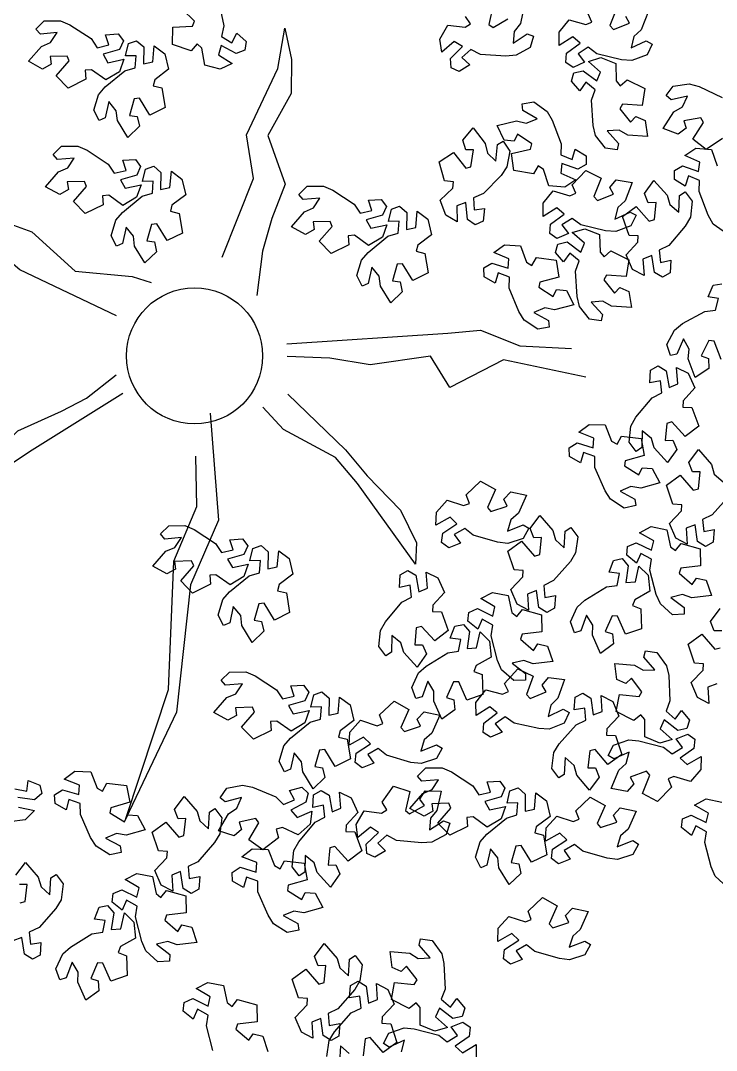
# Model space of a CAD drawing. Header units: centimetres. Extents: x -3096 to 13885, y -3131 to 5891.
# Drawn here: x 9977.8 to 10111.8, y 5111.6 to 5309.9 of the extents above; entities that cross this region are included whole.
import ezdxf

# ---------------------------------------------------------------- set-up
doc = ezdxf.new("R2010")
doc.units = ezdxf.units.CM
doc.layers.add('alberi', color=74, linetype='Continuous')

msp = doc.modelspace()

# ---------------------------------------------------------------- linework, layer by layer
at = {"layer": 'alberi'}
for points in [[(10015.94, 5313.68), (10016.92, 5308.89), (10016.5, 5306.85), (10018.48, 5305.61), (10019.42, 5307.45), (10021.24, 5305.84), (10020.99, 5304.17), (10019.29, 5303.53), (10019.29, 5303.53), (10016.43, 5305.11), (10015.92, 5303.33), (10018.54, 5301.63), (10016.26, 5300.55), (10013.27, 5301.3), (10012.73, 5304.6), (10011.82, 5305.41), (10010.68, 5304.1), (10010.68, 5304.1), (10007.05, 5305.32), (10007.12, 5308.6), (10010.92, 5308.85), (10011.3, 5309.8), (10008.92, 5312.07)], [(10074.83, 5313.04), (10074.02, 5309.32), (10072.86, 5307.81), (10072.67, 5305.54), (10075.34, 5307.34), (10076.55, 5306.89), (10075.91, 5304.73), (10073.19, 5303.21), (10071.24, 5303.02), (10066.37, 5303.39), (10064.51, 5304.35), (10062.78, 5302.79), (10064.29, 5301.39), (10062.24, 5300.07), (10060.71, 5300.77), (10060.56, 5302.58), (10060.56, 5302.58), (10062.86, 5304.9), (10061.29, 5305.87), (10058.93, 5303.83), (10058.52, 5306.31), (10060.07, 5308.99), (10063.39, 5308.6), (10064.41, 5309.25), (10063.46, 5310.71)], [(10068.76, 5312.89), (10067.96, 5309.17), (10068.78, 5308.54), (10071.61, 5310.22)], [(10092.66, 5312.5), (10091.27, 5308.95), (10091.97, 5308.21), (10095.04, 5309.4), (10094.34, 5310.71)], [(10098.67, 5311.68), (10097.28, 5308.13), (10095.88, 5306.82), (10095.34, 5304.62), (10098.26, 5305.97), (10099.38, 5305.33), (10098.41, 5303.3), (10095.48, 5302.23), (10093.52, 5302.36), (10088.77, 5303.5), (10087.09, 5304.75), (10085.14, 5303.48), (10086.4, 5301.86), (10084.17, 5300.89), (10082.77, 5301.82), (10082.91, 5303.63), (10082.91, 5303.63), (10085.55, 5305.55), (10084.15, 5306.77), (10081.5, 5305.13), (10081.5, 5307.65), (10083.45, 5310.03), (10086.66, 5309.12), (10087.78, 5309.6), (10087.07, 5311.19)], [(10112.94, 5287.22), (10109.78, 5285.06), (10107.21, 5287.08), (10109.29, 5290.27), (10108.76, 5291.15), (10105.51, 5290.6), (10105.93, 5289.18), (10104.4, 5288.01), (10101.49, 5289.11), (10103.58, 5292.3), (10105.21, 5293.3), (10106.19, 5295.34), (10103.05, 5294.62), (10102.09, 5295.47), (10103.45, 5297.26), (10106.54, 5297.71), (10108.43, 5297.18), (10112.85, 5295.1)], [(10113.7, 5268.91), (10111.17, 5270.73), (10110.18, 5272.42), (10108.45, 5276.99), (10108.53, 5279.08), (10106.39, 5279.99), (10105.76, 5278.03), (10103.7, 5279.33), (10103.68, 5281.01), (10105.25, 5281.91), (10105.25, 5281.91), (10108.33, 5280.81), (10108.55, 5282.65), (10105.7, 5283.91), (10107.78, 5285.34), (10110.85, 5285.07), (10111.9, 5281.9)], [(10112.71, 5244.64), (10111.34, 5248.19), (10110.32, 5248.27), (10108.86, 5245.32), (10110.26, 5244.83), (10110.31, 5242.91), (10107.71, 5241.2), (10106.35, 5244.75), (10106.5, 5246.66), (10105.42, 5248.65), (10104.16, 5245.69), (10102.91, 5245.4), (10102.25, 5247.56), (10103.7, 5250.32), (10105.23, 5251.55), (10109.51, 5253.91), (10111.59, 5254.12), (10112.18, 5256.37), (10110.15, 5256.72), (10111.15, 5258.94), (10112.81, 5259.19)], [(10114.2, 5218.42), (10110.98, 5214.74), (10109.1, 5213.83), (10109.32, 5211.51), (10111.34, 5211.88), (10111.17, 5209.45), (10109.69, 5208.65), (10108.15, 5209.61), (10108.15, 5209.61), (10107.67, 5212.84), (10105.95, 5212.17), (10106.17, 5209.06), (10103.94, 5210.22), (10102.73, 5213.06), (10105.03, 5215.48), (10105.12, 5216.69), (10103.38, 5216.81), (10103.38, 5216.81), (10102.17, 5220.44), (10104.82, 5222.36), (10107.32, 5219.49), (10108.3, 5219.76), (10108.67, 5223.03), (10107.18, 5223.02), (10106.48, 5224.81), (10108.34, 5227.3), (10110.83, 5224.43), (10111.34, 5222.58), (10113.04, 5221.08)], [(10112.83, 5192.4), (10111.34, 5192.39), (10110.64, 5194.18), (10112.49, 5196.67)], [(10111.83, 5182.21), (10110.11, 5181.54), (10110.33, 5178.43), (10108.1, 5179.59), (10106.89, 5182.43), (10109.19, 5184.85), (10109.28, 5186.06), (10107.54, 5186.18), (10107.54, 5186.18), (10106.33, 5189.81), (10108.98, 5191.73), (10111.48, 5188.86), (10112.46, 5189.13)], [(9976.73, 5161.98), (9979.01, 5161.52), (9979.24, 5163.57), (9981.52, 5162.71), (9981.87, 5161.06), (9980.51, 5159.86), (9980.51, 5159.86), (9977.27, 5160.33)], [(10113.84, 5143.05), (10111.53, 5145.14), (10110.73, 5146.93), (10109.51, 5151.66), (10109.83, 5153.73), (10107.79, 5154.87), (10106.95, 5152.99), (10105.04, 5154.51), (10105.22, 5156.18), (10106.88, 5156.91), (10106.88, 5156.91), (10109.82, 5155.47), (10110.23, 5157.27), (10107.54, 5158.84), (10109.77, 5160.03), (10112.79, 5159.42)], [(9977.42, 5158.48), (9980.47, 5157.81), (9978.72, 5156), (9975.65, 5155.65)], [(9976.87, 5145.33), (9978.73, 5147.82), (9981.22, 5144.95), (9981.74, 5143.11), (9983.43, 5141.6), (9983.6, 5144.82), (9984.68, 5145.51), (9986.03, 5143.71), (9985.62, 5140.62), (9984.59, 5138.94), (9981.38, 5135.26), (9979.49, 5134.36), (9979.71, 5132.04), (9981.73, 5132.4), (9981.56, 5129.97), (9980.08, 5129.17), (9978.54, 5130.13), (9978.54, 5130.13), (9978.07, 5133.36), (9976.34, 5132.69)], [(9977.71, 5140.01), (9978.7, 5140.28), (9979.06, 5143.56), (9977.58, 5143.54)], [(10014.8, 5111.6), (10013.58, 5116.34), (10013.9, 5118.4), (10011.87, 5119.54), (10011.02, 5117.66), (10009.12, 5119.18), (10009.29, 5120.86), (10010.95, 5121.58), (10010.95, 5121.58), (10013.89, 5120.14), (10014.31, 5121.95), (10011.62, 5123.52), (10013.84, 5124.7), (10016.86, 5124.1), (10017.56, 5120.83), (10018.51, 5120.07), (10019.59, 5121.44), (10019.59, 5121.44), (10023.27, 5120.39), (10023.36, 5117.11), (10019.57, 5116.68), (10019.24, 5115.71), (10021.73, 5113.56), (10022.56, 5114.79), (10024.43, 5114.36), (10025.44, 5111.42)], [(10036.79, 5110.42), (10037.22, 5113.51), (10038.25, 5115.18), (10041.48, 5118.85), (10043.36, 5119.75), (10043.15, 5122.07), (10041.13, 5121.71), (10041.31, 5124.14), (10042.79, 5124.94), (10044.33, 5123.97), (10044.33, 5123.97), (10044.79, 5120.74), (10046.52, 5121.4), (10046.3, 5124.52), (10048.53, 5123.34), (10049.74, 5120.5), (10047.43, 5118.09), (10047.33, 5116.88), (10049.07, 5116.76), (10049.07, 5116.76), (10050.27, 5113.12), (10047.62, 5111.21), (10045.13, 5114.09), (10044.14, 5113.82), (10043.76, 5110.55)], [(10051.13, 5111.37), (10051.73, 5113.56), (10048.77, 5112.27), (10047.67, 5112.93), (10048.68, 5114.94), (10051.63, 5115.95), (10053.59, 5115.78), (10058.31, 5114.54), (10059.96, 5113.26), (10061.95, 5114.48), (10060.72, 5116.13), (10062.97, 5117.06), (10064.35, 5116.09), (10064.17, 5114.29), (10064.17, 5114.29), (10061.49, 5112.42), (10062.86, 5111.18), (10065.54, 5112.77), (10065.5, 5110.25)], [(10041.09, 5111.01), (10039.4, 5112.52), (10039.22, 5109.3)]]:
    msp.add_lwpolyline(points, dxfattribs=at)
for points in [[(9982.37, 5309.86), (9985.49, 5309.87), (9987.29, 5309.09), (9991.38, 5306.42), (9992.54, 5304.68), (9994.81, 5305.21), (9994.16, 5307.16), (9996.59, 5307.33), (9997.6, 5305.97), (9996.86, 5304.32), (9996.86, 5304.32), (9993.72, 5303.4), (9994.62, 5301.79), (9997.67, 5302.44), (9996.83, 5300.06), (9994.19, 5298.47), (9991.47, 5300.42), (9990.26, 5300.34), (9990.38, 5298.6), (9990.38, 5298.6), (9986.96, 5296.9), (9984.68, 5299.25), (9987.19, 5302.13), (9986.78, 5303.07), (9983.49, 5302.98), (9983.71, 5301.51), (9982.03, 5300.56), (9979.3, 5302.06), (9981.81, 5304.93), (9983.56, 5305.69), (9984.82, 5307.58), (9981.61, 5307.29), (9980.77, 5308.27)], [(9991.9, 5292.64), (9992.82, 5295.63), (9994.1, 5297.11), (9997.87, 5300.22), (9999.88, 5300.8), (10000.05, 5303.13), (9997.99, 5303.1), (9998.56, 5305.46), (10000.15, 5306.02), (10001.51, 5304.82), (10001.51, 5304.82), (10001.45, 5301.55), (10003.26, 5301.93), (10003.55, 5305.04), (10005.56, 5303.52), (10006.29, 5300.53), (10003.63, 5298.51), (10003.34, 5297.33), (10005.03, 5296.93), (10005.03, 5296.93), (10005.64, 5293.15), (10002.71, 5291.69), (10000.72, 5294.93), (9999.7, 5294.82), (9998.8, 5291.65), (10000.27, 5291.43), (10000.67, 5289.55), (9998.43, 5287.39), (9996.44, 5290.63), (9996.24, 5292.54), (9994.81, 5294.3), (9994.12, 5291.15), (9992.94, 5290.64)], [(10090.41, 5285.32), (10088.52, 5287.8), (10088.06, 5289.71), (10087.73, 5294.58), (10088.42, 5296.56), (10086.63, 5298.05), (10085.46, 5296.36), (10083.87, 5298.2), (10084.34, 5299.81), (10086.11, 5300.22), (10086.11, 5300.22), (10088.73, 5298.27), (10089.47, 5299.96), (10087.12, 5302), (10089.52, 5302.76), (10092.38, 5301.61), (10092.47, 5298.27), (10093.26, 5297.35), (10094.57, 5298.5), (10094.57, 5298.5), (10098, 5296.79), (10097.48, 5293.56), (10093.68, 5293.82), (10093.18, 5292.93), (10095.24, 5290.36), (10096.27, 5291.42), (10098.04, 5290.65), (10098.49, 5287.57), (10094.69, 5287.84), (10093.03, 5288.78), (10090.76, 5288.65), (10092.92, 5286.26), (10092.64, 5285)], [(10076.63, 5294.23), (10079.16, 5292.42), (10080.16, 5290.73), (10081.91, 5286.17), (10081.83, 5284.08), (10083.98, 5283.18), (10084.6, 5285.14), (10086.67, 5283.85), (10086.69, 5282.17), (10085.12, 5281.26), (10085.12, 5281.26), (10082.04, 5282.35), (10081.83, 5280.51), (10084.68, 5279.26), (10082.6, 5277.83), (10079.53, 5278.08), (10078.47, 5281.25), (10077.44, 5281.9), (10076.53, 5280.42), (10076.53, 5280.42), (10072.75, 5281.04), (10072.29, 5284.29), (10076, 5285.15), (10076.22, 5286.15), (10073.5, 5288), (10072.82, 5286.69), (10070.9, 5286.9), (10069.57, 5289.71), (10073.28, 5290.57), (10075.15, 5290.16), (10077.27, 5290.95), (10074.51, 5292.6), (10074.4, 5293.89)], [(10072, 5284.78), (10071.43, 5281.71), (10070.33, 5280.09), (10066.93, 5276.58), (10065, 5275.77), (10065.1, 5273.44), (10067.14, 5273.7), (10066.85, 5271.28), (10065.33, 5270.55), (10063.84, 5271.59), (10063.84, 5271.59), (10063.53, 5274.85), (10061.77, 5274.26), (10061.84, 5271.14), (10059.67, 5272.42), (10058.6, 5275.31), (10061.02, 5277.61), (10061.17, 5278.82), (10059.44, 5279.02), (10059.44, 5279.02), (10058.41, 5282.71), (10061.15, 5284.5), (10063.5, 5281.5), (10064.5, 5281.72), (10065.03, 5284.98), (10063.55, 5285.03), (10062.93, 5286.86), (10064.92, 5289.25), (10067.26, 5286.26), (10067.68, 5284.39), (10069.3, 5282.8), (10069.63, 5286.01), (10070.74, 5286.65)], [(9985.69, 5285.7), (9988.81, 5285.71), (9990.6, 5284.93), (9994.69, 5282.26), (9995.85, 5280.52), (9998.12, 5281.05), (9997.48, 5283), (9999.91, 5283.17), (10000.91, 5281.82), (10000.17, 5280.16), (10000.17, 5280.16), (9997.03, 5279.24), (9997.94, 5277.63), (10000.99, 5278.28), (10000.14, 5275.9), (9997.5, 5274.31), (9994.78, 5276.26), (9993.57, 5276.18), (9993.7, 5274.44), (9993.7, 5274.44), (9990.27, 5272.74), (9988, 5275.09), (9990.5, 5277.97), (9990.09, 5278.91), (9986.8, 5278.82), (9987.02, 5277.35), (9985.35, 5276.4), (9982.62, 5277.9), (9985.12, 5280.77), (9986.88, 5281.53), (9988.14, 5283.42), (9984.93, 5283.13), (9984.09, 5284.11)], [(9995.22, 5268.48), (9996.13, 5271.47), (9997.41, 5272.95), (10001.19, 5276.06), (10003.19, 5276.64), (10003.36, 5278.97), (10001.3, 5278.94), (10001.87, 5281.3), (10003.46, 5281.86), (10004.82, 5280.66), (10004.82, 5280.66), (10004.76, 5277.39), (10006.57, 5277.77), (10006.86, 5280.88), (10008.88, 5279.36), (10009.61, 5276.37), (10006.94, 5274.35), (10006.66, 5273.17), (10008.35, 5272.77), (10008.35, 5272.77), (10008.95, 5268.99), (10006.03, 5267.53), (10004.03, 5270.77), (10003.01, 5270.66), (10002.12, 5267.49), (10003.58, 5267.27), (10003.99, 5265.39), (10001.75, 5263.23), (9999.76, 5266.47), (9999.55, 5268.38), (9998.12, 5270.14), (9997.44, 5266.99), (9996.25, 5266.48)], [(10095.31, 5270.36), (10092.38, 5269.29), (10090.43, 5269.43), (10085.68, 5270.57), (10084, 5271.81), (10082.04, 5270.55), (10083.31, 5268.92), (10081.07, 5267.95), (10079.67, 5268.89), (10079.81, 5270.7), (10079.81, 5270.7), (10082.46, 5272.62), (10081.06, 5273.83), (10078.41, 5272.19), (10078.4, 5274.71), (10080.35, 5277.1), (10083.57, 5276.18), (10084.68, 5276.67), (10083.98, 5278.26), (10083.98, 5278.26), (10086.63, 5281.02), (10089.56, 5279.56), (10088.18, 5276.02), (10088.88, 5275.27), (10091.95, 5276.47), (10091.25, 5277.77), (10092.5, 5279.23), (10095.57, 5278.74), (10094.18, 5275.2), (10092.79, 5273.89), (10092.24, 5271.69), (10095.17, 5273.03), (10096.29, 5272.4)], [(10107.11, 5275.13), (10106.75, 5272.03), (10105.75, 5270.34), (10102.6, 5266.61), (10100.73, 5265.67), (10100.99, 5263.35), (10103.01, 5263.75), (10102.87, 5261.32), (10101.41, 5260.49), (10099.85, 5261.42), (10099.85, 5261.42), (10099.32, 5264.65), (10097.61, 5263.95), (10097.89, 5260.84), (10095.64, 5261.97), (10094.37, 5264.78), (10096.63, 5267.24), (10096.7, 5268.46), (10094.97, 5268.54), (10094.97, 5268.54), (10093.69, 5272.15), (10096.3, 5274.12), (10098.85, 5271.29), (10099.83, 5271.58), (10100.14, 5274.86), (10098.66, 5274.82), (10097.92, 5276.59), (10099.73, 5279.12), (10102.28, 5276.29), (10102.82, 5274.46), (10104.54, 5272.98), (10104.65, 5276.2), (10105.73, 5276.91)], [(10033, 5278), (10036.12, 5278.02), (10037.92, 5277.24), (10042.01, 5274.56), (10043.17, 5272.82), (10045.44, 5273.35), (10044.79, 5275.31), (10047.22, 5275.47), (10048.23, 5274.12), (10047.49, 5272.46), (10047.49, 5272.46), (10044.35, 5271.54), (10045.25, 5269.93), (10048.3, 5270.58), (10047.46, 5268.21), (10044.82, 5266.62), (10042.1, 5268.56), (10040.89, 5268.48), (10041.01, 5266.75), (10041.01, 5266.75), (10037.59, 5265.04), (10035.32, 5267.4), (10037.82, 5270.27), (10037.41, 5271.21), (10034.12, 5271.12), (10034.34, 5269.65), (10032.66, 5268.71), (10029.94, 5270.2), (10032.44, 5273.07), (10034.19, 5273.83), (10035.45, 5275.72), (10032.24, 5275.44), (10031.4, 5276.42)], [(10042.53, 5260.79), (10043.45, 5263.77), (10044.73, 5265.25), (10048.5, 5268.36), (10050.51, 5268.95), (10050.68, 5271.27), (10048.62, 5271.24), (10049.19, 5273.61), (10050.78, 5274.16), (10052.14, 5272.96), (10052.14, 5272.96), (10052.08, 5269.69), (10053.89, 5270.08), (10054.18, 5273.18), (10056.19, 5271.67), (10056.92, 5268.67), (10054.26, 5266.66), (10053.97, 5265.48), (10055.66, 5265.08), (10055.66, 5265.08), (10056.27, 5261.3), (10053.34, 5259.83), (10051.35, 5263.08), (10050.33, 5262.97), (10049.43, 5259.8), (10050.9, 5259.57), (10051.3, 5257.69), (10049.06, 5255.53), (10047.07, 5258.78), (10046.87, 5260.68), (10045.44, 5262.45), (10044.75, 5259.3), (10043.57, 5258.79)], [(10087.32, 5252.39), (10085.43, 5254.86), (10084.97, 5256.77), (10084.64, 5261.65), (10085.33, 5263.62), (10083.54, 5265.11), (10082.36, 5263.42), (10080.77, 5265.26), (10081.25, 5266.87), (10083.01, 5267.28), (10083.01, 5267.28), (10085.64, 5265.33), (10086.38, 5267.03), (10084.02, 5269.07), (10086.42, 5269.82), (10089.29, 5268.68), (10089.37, 5265.33), (10090.17, 5264.42), (10091.47, 5265.56), (10091.47, 5265.56), (10094.9, 5263.85), (10094.39, 5260.62), (10090.59, 5260.88), (10090.08, 5259.99), (10092.14, 5257.42), (10093.18, 5258.48), (10094.94, 5257.72), (10095.39, 5254.64), (10091.6, 5254.91), (10089.93, 5255.85), (10087.66, 5255.71), (10089.82, 5253.32), (10089.55, 5252.06)], [(10077.36, 5250.46), (10074.78, 5252.21), (10073.74, 5253.87), (10071.88, 5258.39), (10071.91, 5260.48), (10069.74, 5261.32), (10069.16, 5259.35), (10067.06, 5260.59), (10067, 5262.27), (10068.55, 5263.22), (10068.55, 5263.22), (10071.66, 5262.2), (10071.82, 5264.04), (10068.94, 5265.23), (10070.98, 5266.71), (10074.06, 5266.53), (10075.2, 5263.39), (10076.24, 5262.77), (10077.12, 5264.27), (10077.12, 5264.27), (10080.91, 5263.74), (10081.45, 5260.51), (10077.76, 5259.55), (10077.57, 5258.55), (10080.34, 5256.76), (10080.98, 5258.1), (10082.9, 5257.93), (10084.3, 5255.15), (10080.62, 5254.2), (10078.74, 5254.57), (10076.63, 5253.72), (10079.44, 5252.14), (10079.58, 5250.86)], [(10094.96, 5228.73), (10095.3, 5231.83), (10096.28, 5233.53), (10099.4, 5237.29), (10101.26, 5238.24), (10100.99, 5240.55), (10098.97, 5240.14), (10099.09, 5242.57), (10100.55, 5243.41), (10102.11, 5242.49), (10102.11, 5242.49), (10102.66, 5239.27), (10104.37, 5239.98), (10104.07, 5243.09), (10106.33, 5241.98), (10107.61, 5239.17), (10105.37, 5236.69), (10105.31, 5235.48), (10107.05, 5235.41), (10107.05, 5235.41), (10108.36, 5231.81), (10105.75, 5229.82), (10103.18, 5232.63), (10102.21, 5232.33), (10101.92, 5229.05), (10103.4, 5229.11), (10104.15, 5227.34), (10102.36, 5224.79), (10099.79, 5227.61), (10099.24, 5229.44), (10097.5, 5230.9), (10097.42, 5227.68), (10096.35, 5226.96)], [(10094.03, 5216.04), (10091.41, 5217.74), (10090.33, 5219.37), (10088.37, 5223.85), (10088.35, 5225.94), (10086.16, 5226.74), (10085.63, 5224.75), (10083.51, 5225.94), (10083.41, 5227.62), (10084.93, 5228.61), (10084.93, 5228.61), (10088.06, 5227.66), (10088.19, 5229.5), (10085.28, 5230.63), (10087.29, 5232.15), (10090.37, 5232.04), (10091.58, 5228.92), (10092.64, 5228.33), (10093.48, 5229.85), (10093.48, 5229.85), (10097.28, 5229.4), (10097.89, 5226.18), (10094.23, 5225.15), (10094.06, 5224.14), (10096.86, 5222.41), (10097.48, 5223.76), (10099.4, 5223.64), (10100.86, 5220.89), (10097.2, 5219.86), (10095.31, 5220.19), (10093.23, 5219.29), (10096.07, 5217.77), (10096.23, 5216.5)], [(10074.56, 5210.16), (10071.59, 5209.23), (10069.64, 5209.45), (10064.94, 5210.8), (10063.32, 5212.13), (10061.31, 5210.95), (10062.5, 5209.27), (10060.23, 5208.4), (10058.87, 5209.4), (10059.09, 5211.2), (10059.09, 5211.2), (10061.82, 5213), (10060.48, 5214.27), (10057.76, 5212.76), (10057.87, 5215.27), (10059.92, 5217.57), (10063.09, 5216.51), (10064.23, 5216.94), (10063.6, 5218.56), (10063.6, 5218.56), (10066.37, 5221.2), (10069.24, 5219.62), (10067.69, 5216.13), (10068.36, 5215.36), (10071.48, 5216.41), (10070.83, 5217.75), (10072.16, 5219.14), (10075.2, 5218.52), (10073.65, 5215.04), (10072.2, 5213.8), (10071.55, 5211.62), (10074.54, 5212.83), (10075.63, 5212.15)], [(10085.08, 5210.5), (10084.67, 5207.41), (10083.65, 5205.74), (10080.43, 5202.06), (10078.55, 5201.15), (10078.76, 5198.83), (10080.79, 5199.2), (10080.61, 5196.77), (10079.13, 5195.96), (10077.59, 5196.92), (10077.59, 5196.92), (10077.12, 5200.16), (10075.4, 5199.48), (10075.62, 5196.37), (10073.39, 5197.54), (10072.17, 5200.37), (10074.48, 5202.8), (10074.56, 5204.01), (10072.83, 5204.12), (10072.83, 5204.12), (10071.61, 5207.75), (10074.26, 5209.68), (10076.76, 5206.8), (10077.75, 5207.08), (10078.11, 5210.35), (10076.63, 5210.33), (10075.92, 5212.12), (10077.78, 5214.62), (10080.28, 5211.74), (10080.79, 5209.9), (10082.49, 5208.39), (10082.65, 5211.61), (10083.73, 5212.31)], [(10006.33, 5212.64), (10009.45, 5212.66), (10011.24, 5211.88), (10015.33, 5209.2), (10016.49, 5207.46), (10018.76, 5207.99), (10018.12, 5209.95), (10020.55, 5210.11), (10021.55, 5208.76), (10020.81, 5207.1), (10020.81, 5207.1), (10017.67, 5206.18), (10018.58, 5204.57), (10021.63, 5205.22), (10020.78, 5202.85), (10018.14, 5201.26), (10015.42, 5203.2), (10014.21, 5203.12), (10014.34, 5201.39), (10014.34, 5201.39), (10010.91, 5199.68), (10008.64, 5202.04), (10011.14, 5204.91), (10010.73, 5205.85), (10007.44, 5205.76), (10007.66, 5204.29), (10005.99, 5203.35), (10003.26, 5204.84), (10005.76, 5207.71), (10007.51, 5208.47), (10008.77, 5210.36), (10005.56, 5210.08), (10004.72, 5211.05)], [(10103.29, 5195.5), (10100.98, 5197.59), (10100.18, 5199.37), (10098.96, 5204.11), (10099.28, 5206.18), (10097.24, 5207.31), (10096.4, 5205.43), (10094.5, 5206.95), (10094.67, 5208.63), (10096.33, 5209.35), (10096.33, 5209.35), (10099.27, 5207.91), (10099.69, 5209.72), (10096.99, 5211.29), (10099.22, 5212.47), (10102.24, 5211.87), (10102.94, 5208.6), (10103.89, 5207.84), (10104.96, 5209.21), (10104.96, 5209.21), (10108.65, 5208.16), (10108.73, 5204.89), (10104.95, 5204.45), (10104.62, 5203.48), (10107.11, 5201.33), (10107.94, 5202.56), (10109.81, 5202.13), (10110.82, 5199.19), (10107.04, 5198.76), (10105.23, 5199.38), (10103.02, 5198.83), (10105.58, 5196.88), (10105.55, 5195.59)], [(10015.86, 5195.43), (10016.77, 5198.41), (10018.05, 5199.89), (10021.83, 5203), (10023.83, 5203.59), (10024, 5205.91), (10021.94, 5205.88), (10022.51, 5208.25), (10024.1, 5208.8), (10025.46, 5207.6), (10025.46, 5207.6), (10025.4, 5204.33), (10027.21, 5204.71), (10027.5, 5207.82), (10029.51, 5206.31), (10030.25, 5203.31), (10027.58, 5201.3), (10027.29, 5200.11), (10028.99, 5199.72), (10028.99, 5199.72), (10029.59, 5195.94), (10026.67, 5194.47), (10024.67, 5197.72), (10023.65, 5197.61), (10022.76, 5194.44), (10024.22, 5194.21), (10024.63, 5192.33), (10022.39, 5190.17), (10020.39, 5193.42), (10020.19, 5195.32), (10018.76, 5197.08), (10018.08, 5193.94), (10016.89, 5193.43)], [(10083.67, 5194.15), (10084.97, 5196.98), (10086.44, 5198.28), (10090.6, 5200.85), (10092.66, 5201.16), (10093.14, 5203.44), (10091.1, 5203.69), (10091.98, 5205.96), (10093.62, 5206.3), (10094.81, 5204.92), (10094.81, 5204.92), (10094.32, 5201.69), (10096.16, 5201.83), (10096.86, 5204.87), (10098.66, 5203.1), (10098.98, 5200.03), (10096.07, 5198.39), (10095.63, 5197.26), (10097.25, 5196.64), (10097.25, 5196.64), (10097.35, 5192.81), (10094.25, 5191.75), (10092.71, 5195.24), (10091.68, 5195.26), (10090.37, 5192.24), (10091.79, 5191.82), (10091.94, 5189.9), (10089.43, 5188.06), (10087.89, 5191.55), (10087.95, 5193.46), (10086.77, 5195.4), (10085.67, 5192.37), (10084.42, 5192.02)], [(10046.75, 5189.36), (10047.08, 5192.46), (10048.06, 5194.15), (10051.19, 5197.91), (10053.05, 5198.87), (10052.78, 5201.18), (10050.76, 5200.77), (10050.88, 5203.2), (10052.33, 5204.04), (10053.9, 5203.12), (10053.9, 5203.12), (10054.45, 5199.89), (10056.16, 5200.61), (10055.86, 5203.71), (10058.12, 5202.61), (10059.4, 5199.8), (10057.16, 5197.32), (10057.1, 5196.11), (10058.84, 5196.04), (10058.84, 5196.04), (10060.14, 5192.44), (10057.54, 5190.45), (10054.97, 5193.26), (10053.99, 5192.96), (10053.71, 5189.68), (10055.19, 5189.73), (10055.94, 5187.96), (10054.15, 5185.42), (10051.58, 5188.23), (10051.02, 5190.06), (10049.29, 5191.53), (10049.21, 5188.31), (10048.14, 5187.59)], [(10072.74, 5182.81), (10070.42, 5184.9), (10069.62, 5186.69), (10068.41, 5191.42), (10068.72, 5193.49), (10066.69, 5194.63), (10065.85, 5192.75), (10063.94, 5194.27), (10064.11, 5195.94), (10065.78, 5196.67), (10065.78, 5196.67), (10068.71, 5195.23), (10069.13, 5197.03), (10066.44, 5198.6), (10068.66, 5199.79), (10071.69, 5199.18), (10072.38, 5195.92), (10073.33, 5195.16), (10074.41, 5196.52), (10074.41, 5196.52), (10078.09, 5195.47), (10078.18, 5192.2), (10074.4, 5191.76), (10074.06, 5190.8), (10076.56, 5188.64), (10077.38, 5189.88), (10079.26, 5189.45), (10080.26, 5186.5), (10076.48, 5186.07), (10074.67, 5186.69), (10072.47, 5186.15), (10075.03, 5184.19), (10074.99, 5182.9)], [(10053.11, 5181.46), (10054.42, 5184.29), (10055.89, 5185.59), (10060.04, 5188.16), (10062.11, 5188.48), (10062.58, 5190.76), (10060.54, 5191), (10061.42, 5193.27), (10063.07, 5193.61), (10064.26, 5192.24), (10064.26, 5192.24), (10063.76, 5189.01), (10065.61, 5189.15), (10066.31, 5192.18), (10068.1, 5190.41), (10068.43, 5187.35), (10065.51, 5185.71), (10065.07, 5184.58), (10066.7, 5183.96), (10066.7, 5183.96), (10066.8, 5180.13), (10063.7, 5179.07), (10062.15, 5182.55), (10061.13, 5182.58), (10059.82, 5179.56), (10061.24, 5179.14), (10061.39, 5177.22), (10058.88, 5175.38), (10057.34, 5178.86), (10057.39, 5180.77), (10056.22, 5182.71), (10055.11, 5179.69), (10053.87, 5179.34)], [(10100.32, 5188.21), (10102.16, 5185.69), (10102.58, 5183.78), (10102.81, 5178.9), (10102.08, 5176.94), (10103.84, 5175.41), (10105.04, 5177.08), (10106.6, 5175.21), (10106.09, 5173.6), (10104.32, 5173.23), (10104.32, 5173.23), (10101.73, 5175.24), (10100.96, 5173.55), (10103.27, 5171.47), (10100.85, 5170.76), (10098.02, 5171.97), (10098, 5175.31), (10097.22, 5176.24), (10095.89, 5175.13), (10095.89, 5175.13), (10092.5, 5176.9), (10093.08, 5180.13), (10096.88, 5179.78), (10097.4, 5180.66), (10095.39, 5183.28), (10094.34, 5182.24), (10092.59, 5183.04), (10092.2, 5186.13), (10095.99, 5185.78), (10097.64, 5184.81), (10099.91, 5184.89), (10097.8, 5187.33), (10098.1, 5188.58)], [(10082.47, 5174.62), (10079.57, 5173.49), (10077.61, 5173.58), (10072.83, 5174.62), (10071.13, 5175.83), (10069.2, 5174.52), (10070.5, 5172.92), (10068.29, 5171.9), (10066.87, 5172.8), (10066.97, 5174.62), (10066.97, 5174.62), (10069.57, 5176.6), (10068.15, 5177.78), (10065.53, 5176.08), (10065.47, 5178.6), (10067.37, 5181.03), (10070.6, 5180.19), (10071.71, 5180.69), (10070.97, 5182.27), (10070.97, 5182.27), (10073.56, 5185.09), (10076.52, 5183.7), (10075.21, 5180.12), (10075.93, 5179.39), (10078.97, 5180.65), (10078.24, 5181.94), (10079.47, 5183.43), (10082.55, 5183.01), (10081.24, 5179.43), (10079.87, 5178.09), (10079.37, 5175.88), (10082.27, 5177.29), (10083.4, 5176.68)], [(10018.05, 5184.47), (10021.17, 5184.49), (10022.97, 5183.71), (10027.06, 5181.03), (10028.22, 5179.29), (10030.49, 5179.83), (10029.85, 5181.78), (10032.28, 5181.94), (10033.28, 5180.59), (10032.54, 5178.93), (10032.54, 5178.93), (10029.4, 5178.02), (10030.31, 5176.4), (10033.35, 5177.05), (10032.51, 5174.68), (10029.87, 5173.09), (10027.15, 5175.03), (10025.94, 5174.95), (10026.07, 5173.22), (10026.07, 5173.22), (10022.64, 5171.51), (10020.37, 5173.87), (10022.87, 5176.74), (10022.46, 5177.68), (10019.17, 5177.59), (10019.39, 5176.12), (10017.72, 5175.18), (10014.99, 5176.67), (10017.49, 5179.54), (10019.24, 5180.3), (10020.5, 5182.19), (10017.29, 5181.91), (10016.45, 5182.89)], [(10027.58, 5167.26), (10028.5, 5170.24), (10029.78, 5171.73), (10033.56, 5174.83), (10035.56, 5175.42), (10035.73, 5177.74), (10033.67, 5177.71), (10034.24, 5180.08), (10035.83, 5180.63), (10037.19, 5179.43), (10037.19, 5179.43), (10037.13, 5176.16), (10038.94, 5176.55), (10039.23, 5179.65), (10041.24, 5178.14), (10041.97, 5175.14), (10039.31, 5173.13), (10039.02, 5171.95), (10040.71, 5171.55), (10040.71, 5171.55), (10041.32, 5167.77), (10038.39, 5166.31), (10036.4, 5169.55), (10035.38, 5169.44), (10034.48, 5166.27), (10035.95, 5166.04), (10036.35, 5164.16), (10034.11, 5162.01), (10032.12, 5165.25), (10031.92, 5167.15), (10030.49, 5168.92), (10029.8, 5165.77), (10028.62, 5165.26)], [(10080.06, 5165.88), (10080.49, 5168.97), (10081.52, 5170.64), (10084.75, 5174.31), (10086.63, 5175.21), (10086.43, 5177.53), (10084.4, 5177.17), (10084.58, 5179.6), (10086.06, 5180.4), (10087.6, 5179.44), (10087.6, 5179.44), (10088.06, 5176.2), (10089.79, 5176.87), (10089.58, 5179.98), (10091.81, 5178.81), (10093.01, 5175.97), (10090.7, 5173.55), (10090.61, 5172.34), (10092.34, 5172.22), (10092.34, 5172.22), (10093.55, 5168.58), (10090.89, 5166.67), (10088.4, 5169.55), (10087.41, 5169.28), (10087.04, 5166.01), (10088.52, 5166.02), (10089.22, 5164.23), (10087.35, 5161.74), (10084.87, 5164.62), (10084.36, 5166.47), (10082.67, 5167.98), (10082.49, 5164.77), (10081.41, 5164.07)], [(10057.9, 5167.79), (10054.92, 5166.86), (10052.97, 5167.08), (10048.28, 5168.44), (10046.66, 5169.76), (10044.65, 5168.58), (10045.83, 5166.9), (10043.56, 5166.03), (10042.2, 5167.03), (10042.42, 5168.83), (10042.42, 5168.83), (10045.15, 5170.63), (10043.81, 5171.91), (10041.09, 5170.39), (10041.2, 5172.91), (10043.26, 5175.2), (10046.43, 5174.14), (10047.56, 5174.58), (10046.93, 5176.2), (10046.93, 5176.2), (10049.71, 5178.84), (10052.57, 5177.25), (10051.02, 5173.77), (10051.69, 5172.99), (10054.81, 5174.05), (10054.17, 5175.38), (10055.49, 5176.78), (10058.54, 5176.15), (10056.99, 5172.67), (10055.53, 5171.43), (10054.89, 5169.26), (10057.87, 5170.47), (10058.96, 5169.78)], [(10091.95, 5170.41), (10094.91, 5171.41), (10096.86, 5171.24), (10101.59, 5170), (10103.24, 5168.72), (10105.22, 5169.95), (10103.99, 5171.6), (10106.24, 5172.52), (10107.62, 5171.56), (10107.45, 5169.75), (10107.45, 5169.75), (10104.76, 5167.88), (10106.13, 5166.64), (10108.82, 5168.23), (10108.77, 5165.71), (10106.77, 5163.36), (10103.58, 5164.34), (10102.45, 5163.88), (10103.12, 5162.28), (10103.12, 5162.28), (10100.41, 5159.57), (10097.51, 5161.09), (10098.97, 5164.6), (10098.29, 5165.37), (10095.19, 5164.23), (10095.87, 5162.91), (10094.58, 5161.48), (10091.52, 5162.03), (10092.98, 5165.55), (10094.4, 5166.83), (10095, 5169.02), (10092.04, 5167.73), (10090.94, 5168.39)], [(9994.97, 5149.25), (9992.35, 5150.94), (9991.28, 5152.58), (9989.32, 5157.06), (9989.3, 5159.15), (9987.11, 5159.95), (9986.58, 5157.96), (9984.46, 5159.15), (9984.36, 5160.83), (9985.88, 5161.81), (9985.88, 5161.81), (9989.01, 5160.86), (9989.14, 5162.71), (9986.23, 5163.83), (9988.23, 5165.36), (9991.31, 5165.25), (9992.53, 5162.13), (9993.58, 5161.53), (9994.43, 5163.05), (9994.43, 5163.05), (9998.23, 5162.61), (9998.84, 5159.39), (9995.18, 5158.35), (9995, 5157.34), (9997.81, 5155.62), (9998.43, 5156.97), (10000.34, 5156.84), (10001.81, 5154.1), (9998.15, 5153.07), (9996.26, 5153.39), (9994.17, 5152.5), (9997.01, 5150.98), (9997.18, 5149.7)], [(10055.84, 5166), (10058.96, 5166.02), (10060.76, 5165.24), (10064.85, 5162.56), (10066, 5160.82), (10068.27, 5161.36), (10067.63, 5163.31), (10070.06, 5163.47), (10071.06, 5162.12), (10070.32, 5160.46), (10070.32, 5160.46), (10067.18, 5159.55), (10068.09, 5157.93), (10071.14, 5158.58), (10070.3, 5156.21), (10067.65, 5154.62), (10064.94, 5156.56), (10063.72, 5156.48), (10063.85, 5154.75), (10063.85, 5154.75), (10060.42, 5153.04), (10058.15, 5155.4), (10060.65, 5158.27), (10060.24, 5159.21), (10056.95, 5159.12), (10057.17, 5157.65), (10055.5, 5156.71), (10052.77, 5158.2), (10055.27, 5161.07), (10057.03, 5161.83), (10058.29, 5163.72), (10055.08, 5163.44), (10054.24, 5164.42)], [(10017.49, 5162.11), (10020.55, 5162.71), (10022.46, 5162.28), (10026.98, 5160.42), (10028.44, 5158.93), (10030.57, 5159.88), (10029.57, 5161.68), (10031.93, 5162.29), (10033.17, 5161.15), (10032.75, 5159.39), (10032.75, 5159.39), (10029.84, 5157.9), (10031.04, 5156.48), (10033.91, 5157.69), (10033.53, 5155.2), (10031.23, 5153.14), (10028.2, 5154.54), (10027.02, 5154.24), (10027.47, 5152.56), (10027.47, 5152.56), (10024.42, 5150.24), (10021.75, 5152.13), (10023.67, 5155.42), (10023.09, 5156.27), (10019.87, 5155.56), (10020.36, 5154.16), (10018.9, 5152.91), (10015.94, 5153.87), (10017.86, 5157.16), (10019.44, 5158.23), (10020.32, 5160.33), (10017.22, 5159.45), (10016.21, 5160.25)], [(10030.08, 5146.99), (10030.42, 5150.09), (10031.4, 5151.79), (10034.52, 5155.55), (10036.38, 5156.5), (10036.11, 5158.82), (10034.1, 5158.4), (10034.21, 5160.83), (10035.67, 5161.67), (10037.23, 5160.75), (10037.23, 5160.75), (10037.78, 5157.53), (10039.49, 5158.25), (10039.19, 5161.35), (10041.45, 5160.24), (10042.73, 5157.44), (10040.49, 5154.96), (10040.43, 5153.74), (10042.17, 5153.67), (10042.17, 5153.67), (10043.48, 5150.07), (10040.88, 5148.08), (10038.31, 5150.89), (10037.33, 5150.6), (10037.04, 5147.31), (10038.53, 5147.37), (10039.28, 5145.6), (10037.48, 5143.06), (10034.91, 5145.87), (10034.36, 5147.7), (10032.62, 5149.16), (10032.54, 5145.94), (10031.47, 5145.22)], [(10059.75, 5153.21), (10057, 5151.73), (10055.05, 5151.58), (10050.18, 5152.03), (10048.34, 5153.03), (10046.59, 5151.49), (10048.07, 5150.07), (10046, 5148.79), (10044.48, 5149.51), (10044.36, 5151.32), (10044.36, 5151.32), (10046.7, 5153.6), (10045.15, 5154.6), (10042.76, 5152.6), (10042.39, 5155.09), (10043.98, 5157.74), (10047.29, 5157.29), (10048.33, 5157.93), (10047.4, 5159.4), (10047.4, 5159.4), (10049.63, 5162.52), (10052.75, 5161.49), (10051.88, 5157.78), (10052.68, 5157.15), (10055.55, 5158.77), (10054.67, 5159.96), (10055.7, 5161.58), (10058.81, 5161.54), (10057.94, 5157.83), (10056.75, 5156.34), (10056.52, 5154.08), (10059.22, 5155.83), (10060.42, 5155.36)], [(10065.37, 5148.79), (10066.28, 5151.77), (10067.57, 5153.25), (10071.34, 5156.36), (10073.35, 5156.95), (10073.51, 5159.27), (10071.46, 5159.24), (10072.02, 5161.61), (10073.61, 5162.16), (10074.98, 5160.96), (10074.98, 5160.96), (10074.92, 5157.69), (10076.73, 5158.08), (10077.01, 5161.18), (10079.03, 5159.67), (10079.76, 5156.67), (10077.09, 5154.66), (10076.81, 5153.48), (10078.5, 5153.08), (10078.5, 5153.08), (10079.11, 5149.3), (10076.18, 5147.84), (10074.18, 5151.08), (10073.16, 5150.97), (10072.27, 5147.8), (10073.73, 5147.57), (10074.14, 5145.69), (10071.9, 5143.54), (10069.91, 5146.78), (10069.7, 5148.68), (10068.28, 5150.45), (10067.59, 5147.3), (10066.4, 5146.79)], [(10016.58, 5156.39), (10016.17, 5153.3), (10015.15, 5151.63), (10011.93, 5147.95), (10010.05, 5147.04), (10010.26, 5144.72), (10012.29, 5145.09), (10012.11, 5142.66), (10010.63, 5141.85), (10009.1, 5142.81), (10009.1, 5142.81), (10008.62, 5146.05), (10006.9, 5145.37), (10007.12, 5142.26), (10004.89, 5143.43), (10003.68, 5146.26), (10005.98, 5148.69), (10006.07, 5149.9), (10004.33, 5150.01), (10004.33, 5150.01), (10003.11, 5153.64), (10005.76, 5155.57), (10008.26, 5152.69), (10009.25, 5152.97), (10009.61, 5156.24), (10008.13, 5156.23), (10007.43, 5158.01), (10009.28, 5160.51), (10011.78, 5157.63), (10012.29, 5155.79), (10013.99, 5154.28), (10014.15, 5157.5), (10015.23, 5158.2)], [(10095.68, 5149.32), (10092.7, 5148.39), (10090.76, 5148.61), (10086.06, 5149.97), (10084.44, 5151.29), (10082.43, 5150.11), (10083.62, 5148.43), (10081.34, 5147.56), (10079.99, 5148.56), (10080.21, 5150.36), (10080.21, 5150.36), (10082.94, 5152.16), (10081.6, 5153.44), (10078.88, 5151.92), (10078.98, 5154.44), (10081.04, 5156.73), (10084.21, 5155.67), (10085.35, 5156.11), (10084.72, 5157.73), (10084.72, 5157.73), (10087.49, 5160.37), (10090.36, 5158.78), (10088.81, 5155.3), (10089.47, 5154.52), (10092.59, 5155.57), (10091.95, 5156.91), (10093.27, 5158.31), (10096.32, 5157.68), (10094.77, 5154.2), (10093.32, 5152.96), (10092.67, 5150.79), (10095.66, 5152), (10096.75, 5151.31)], [(10029.15, 5134.31), (10026.53, 5136), (10025.45, 5137.64), (10023.49, 5142.12), (10023.48, 5144.21), (10021.28, 5145), (10020.75, 5143.01), (10018.63, 5144.21), (10018.53, 5145.89), (10020.06, 5146.87), (10020.06, 5146.87), (10023.19, 5145.92), (10023.31, 5147.77), (10020.4, 5148.89), (10022.41, 5150.41), (10025.49, 5150.3), (10026.7, 5147.19), (10027.76, 5146.59), (10028.6, 5148.11), (10028.6, 5148.11), (10032.4, 5147.66), (10033.01, 5144.44), (10029.35, 5143.41), (10029.18, 5142.4), (10031.98, 5140.67), (10032.6, 5142.02), (10034.52, 5141.9), (10035.98, 5139.16), (10032.32, 5138.12), (10030.43, 5138.45), (10028.35, 5137.56), (10031.19, 5136.03), (10031.36, 5134.76)], [(10004.24, 5128.7), (10001.93, 5130.79), (10001.12, 5132.58), (9999.91, 5137.32), (10000.23, 5139.38), (9998.19, 5140.52), (9997.35, 5138.64), (9995.44, 5140.16), (9995.61, 5141.83), (9997.28, 5142.56), (9997.28, 5142.56), (10000.21, 5141.12), (10000.63, 5142.92), (9997.94, 5144.5), (10000.16, 5145.68), (10003.19, 5145.08), (10003.88, 5141.81), (10004.83, 5141.05), (10005.91, 5142.41), (10005.91, 5142.41), (10009.59, 5141.37), (10009.68, 5138.09), (10005.9, 5137.66), (10005.56, 5136.69), (10008.06, 5134.54), (10008.88, 5135.77), (10010.76, 5135.34), (10011.77, 5132.4), (10007.98, 5131.96), (10006.17, 5132.58), (10003.97, 5132.04), (10006.53, 5130.08), (10006.49, 5128.79)], [(9984.61, 5127.35), (9985.92, 5130.19), (9987.39, 5131.48), (9991.54, 5134.06), (9993.61, 5134.37), (9994.08, 5136.65), (9992.04, 5136.9), (9992.92, 5139.17), (9994.57, 5139.5), (9995.76, 5138.13), (9995.76, 5138.13), (9995.26, 5134.9), (9997.11, 5135.04), (9997.81, 5138.08), (9999.6, 5136.31), (9999.93, 5133.24), (9997.02, 5131.6), (9996.58, 5130.47), (9998.2, 5129.85), (9998.2, 5129.85), (9998.3, 5126.02), (9995.2, 5124.96), (9993.65, 5128.44), (9992.63, 5128.47), (9991.32, 5125.45), (9992.74, 5125.03), (9992.89, 5123.11), (9990.38, 5121.27), (9988.84, 5124.75), (9988.89, 5126.66), (9987.72, 5128.61), (9986.61, 5125.58), (9985.37, 5125.23)], [(10086.46, 5130), (10083.48, 5129.07), (10081.54, 5129.29), (10076.84, 5130.65), (10075.22, 5131.97), (10073.21, 5130.79), (10074.4, 5129.11), (10072.12, 5128.24), (10070.77, 5129.24), (10070.99, 5131.04), (10070.99, 5131.04), (10073.72, 5132.84), (10072.38, 5134.12), (10069.66, 5132.6), (10069.76, 5135.12), (10071.82, 5137.41), (10074.99, 5136.35), (10076.13, 5136.79), (10075.5, 5138.41), (10075.5, 5138.41), (10078.27, 5141.05), (10081.13, 5139.46), (10079.59, 5135.98), (10080.25, 5135.2), (10083.37, 5136.26), (10082.73, 5137.59), (10084.05, 5138.99), (10087.1, 5138.36), (10085.55, 5134.88), (10084.1, 5133.64), (10083.45, 5131.47), (10086.43, 5132.68), (10087.52, 5131.99)], [(10043.57, 5128.09), (10043.15, 5125), (10042.13, 5123.33), (10038.91, 5119.65), (10037.03, 5118.74), (10037.24, 5116.42), (10039.27, 5116.78), (10039.09, 5114.36), (10037.62, 5113.55), (10036.08, 5114.51), (10036.08, 5114.51), (10035.6, 5117.75), (10033.88, 5117.07), (10034.1, 5113.96), (10031.87, 5115.13), (10030.66, 5117.96), (10032.96, 5120.39), (10033.05, 5121.6), (10031.31, 5121.71), (10031.31, 5121.71), (10030.1, 5125.34), (10032.75, 5127.27), (10035.25, 5124.39), (10036.23, 5124.67), (10036.6, 5127.94), (10035.11, 5127.92), (10034.41, 5129.71), (10036.26, 5132.21), (10038.76, 5129.33), (10039.27, 5127.49), (10040.97, 5125.98), (10041.13, 5129.2), (10042.22, 5129.9)], [(10057.05, 5132.75), (10058.89, 5130.23), (10059.31, 5128.32), (10059.54, 5123.43), (10058.8, 5121.48), (10060.57, 5119.95), (10061.77, 5121.62), (10063.33, 5119.74), (10062.82, 5118.14), (10061.04, 5117.77), (10061.04, 5117.77), (10058.46, 5119.77), (10057.68, 5118.09), (10060, 5116), (10057.58, 5115.3), (10054.74, 5116.5), (10054.73, 5119.85), (10053.95, 5120.78), (10052.62, 5119.67), (10052.62, 5119.67), (10049.23, 5121.44), (10049.81, 5124.67), (10053.6, 5124.32), (10054.13, 5125.2), (10052.12, 5127.82), (10051.06, 5126.78), (10049.32, 5127.58), (10048.93, 5130.67), (10052.72, 5130.32), (10054.36, 5129.34), (10056.63, 5129.43), (10054.52, 5131.87), (10054.82, 5133.12)]]:
    msp.add_lwpolyline(points, close=True, dxfattribs=at)
at = {"layer": 'alberi', "color": 42}
for points in [[(10016.64, 5264.36), (10022.66, 5279.48), (10021.29, 5287.93), (10027.35, 5300.64), (10028.66, 5308.41), (10029.99, 5302.39), (10029.87, 5295.84), (10025.41, 5287.77), (10026.43, 5284.88), (10028.74, 5278.39), (10026.19, 5271.8), (10024.37, 5265.47), (10023.32, 5256.98)], [(9996.25, 5253.07), (9977.67, 5261.92), (9969.55, 5268.79), (9958.07, 5273.66), (9948.97, 5280.99), (9955.05, 5279.89), (9959.98, 5275.14), (9969.2, 5274.35), (9974.35, 5271.3), (9979.96, 5269.23), (9988.34, 5261.64), (9999.26, 5260.64), (10002.92, 5259.49)], [(10029.06, 5247.64), (10060.04, 5249.68), (10066.33, 5250.29), (10073.9, 5247.28), (10083.84, 5246.75)], [(10086.61, 5241.23), (10070.8, 5244.56), (10060.47, 5239.28), (10056.73, 5245.26), (10045.13, 5243.59), (10037.35, 5244.89), (10029.11, 5245.22)], [(9962.16, 5223.12), (9971.8, 5225.73), (9977.28, 5230.92), (9985.69, 5234.71), (9990.49, 5237.22), (9996.22, 5241.69)], [(9997.5, 5238.08), (9979.53, 5226.84), (9974.27, 5223.35), (9969.21, 5221.56)], [(10029.24, 5237.96), (10040.34, 5227.27), (10044.55, 5222.27), (10050.98, 5215.61), (10054, 5209.37), (10053.84, 5205.25), (10042.64, 5220.78), (10038.43, 5225.79), (10028.4, 5231.16), (10024.44, 5235.45)], [(10014.29, 5234.29), (10015.88, 5213.73), (10010.54, 5201.28), (10007.84, 5176.77), (9998.04, 5156.25), (10006.31, 5181.1), (10007.3, 5205.82), (10011.71, 5216.32), (10011.53, 5226)]]:
    msp.add_lwpolyline(points, dxfattribs=at)
at = {"layer": 'alberi'}
msp.add_circle((10011.3, 5245.34), 13.11, dxfattribs=at)

doc.saveas('drawing.dxf')
